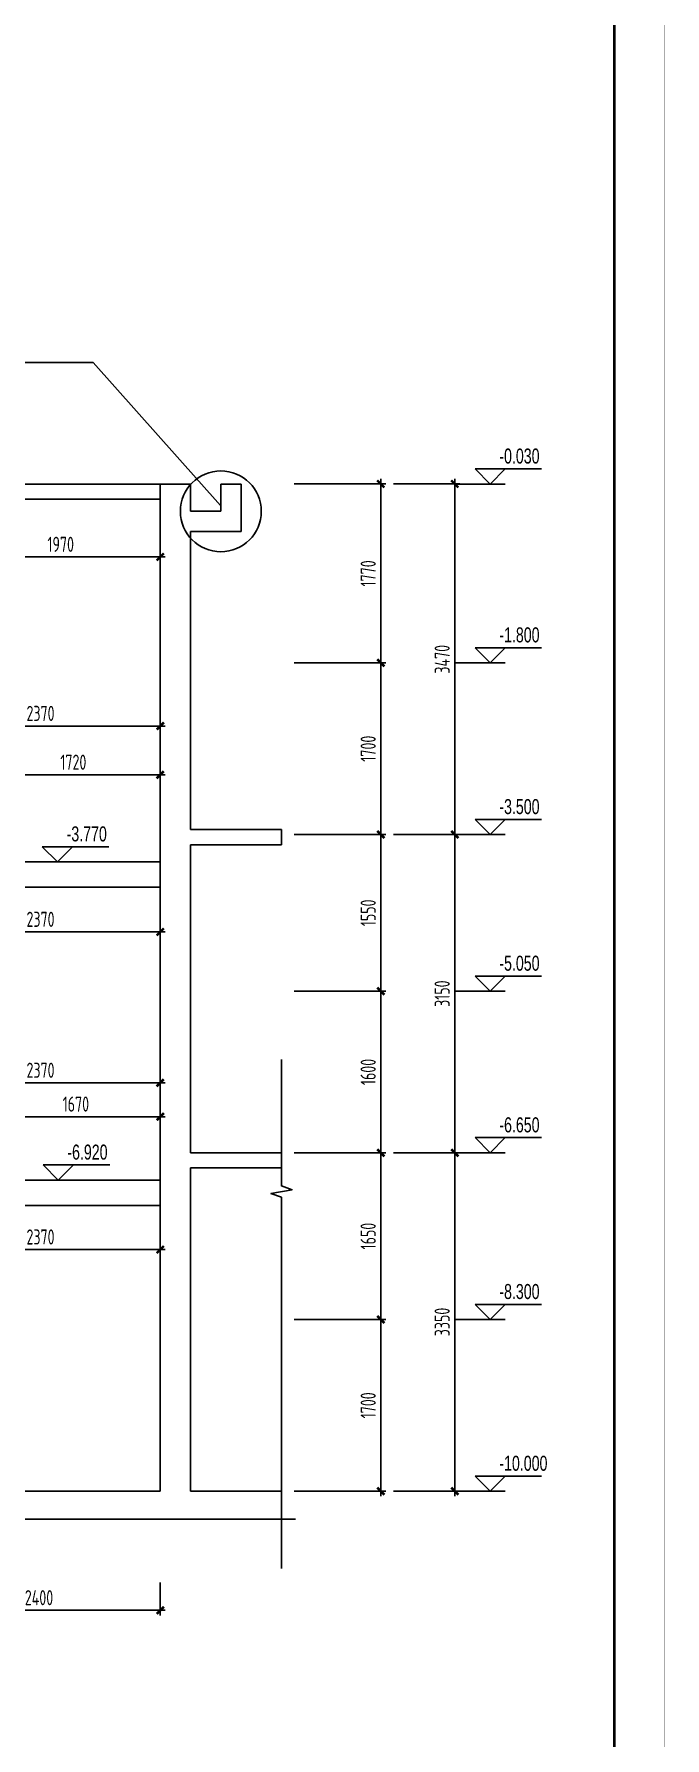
# Model space of a CAD drawing. Extents: x 20383 to 83436, y 6754 to 118707.
# Drawn here: x 43842 to 50086, y 23399 to 40265 of the extents above; entities that cross this region are included whole.
import ezdxf

# ---------------------------------------------------------------- set-up
doc = ezdxf.new("R2010")
doc.units = 0
doc.header["$LTSCALE"] = 1000
doc.header["$MEASUREMENT"] = 0
doc.layers.get('0').update_dxf_attribs({"linetype": 'CONTINUOUS'})
doc.layers.get('Defpoints').update_dxf_attribs({"color": 167, "linetype": 'CONTINUOUS'})
for name, color, linetype in [('$0$A_STR-砼墙', 51, 'CONTINUOUS'), ('104-13 B2核心筒$0$A_STR-砼墙', 51, 'CONTINUOUS'), ('A_STR-砼墙', 51, 'CONTINUOUS'), ('A_STR-砼柱', 51, 'CONTINUOUS'), ('DIM', 3, 'CONTINUOUS'), ('PUB_TEXT', 7, 'CONTINUOUS'), ('s-dim', 3, 'CONTINUOUS'), ('s-thin', 3, 'CONTINUOUS')]:
    doc.layers.add(name, color=color, linetype=linetype)
doc.styles.add('_TCH_DIM', font='ros.shx', dxfattribs={"width": 0.8, "bigfont": 'jd.shx'})
doc.styles.add('TSSD_Dimension', font='tssdeng.shx', dxfattribs={"width": 0.7, "bigfont": 'TSSDCHN.SHX'})
doc.dimstyles.new('TSSD_50_50', dxfattribs={"dimtxt": 150, "dimasz": 50, "dimexe": 50, "dimexo": 125, "dimgap": 50, "dimtad": 1, "dimdec": 0, "dimzin": 0, "dimdsep": 46, "dimtxsty": 'TSSD_Dimension', "dimblk": 'ARCHTICK', "dimblk1": 'ARCHTICK', "dimblk2": 'ARCHTICK', "dimcen": 0, "dimdle": 50, "dimclrt": 7, "dimadec": 0, "dimazin": 0, "dimtfac": 1, "dimtdec": 0, "dimtix": 1, "dimtmove": 2, "dimatfit": 3, "dimfxl": 1, "dimtolj": 1, "dimtzin": 0, "dimarcsym": 0})

# ---------------------------------------------------------------- blocks, each defined once
blk = doc.blocks.new('_ArchTick')
at = {"color": 0, "const_width": 0.5}
blk.add_lwpolyline([(-0.71, -0.71), (0.71, 0.71)], dxfattribs=at)
blk = doc.blocks.new('*D97')
at = {"layer": 'Defpoints', "color": 0, "transparency": 16777216}
for p in [(42691, 25062), (45091, 25062), (45091, 24662)]:
    blk.add_point(p, dxfattribs=at)
at = {"layer": 's-dim', "color": 0, "lineweight": -2, "transparency": 16777216}
for p, q in [((42691, 24937), (42691, 24612)), ((45091, 24937), (45091, 24612)), ((42641, 24662), (45141, 24662))]:
    blk.add_line(p, q, dxfattribs=at)
at = {"layer": 's-dim', "color": 0, "lineweight": -2, "transparency": 16777216, "xscale": 50, "yscale": 50, "zscale": 50, "rotation": 180}
blk.add_blockref('_ArchTick', (42691, 24662), dxfattribs=at)
at = {"layer": 's-dim', "color": 0, "lineweight": -2, "transparency": 16777216, "xscale": 50, "yscale": 50, "zscale": 50}
blk.add_blockref('_ArchTick', (45091, 24662), dxfattribs=at)
at = {"layer": 's-dim', "color": 7, "transparency": 16777216, "insert": (43891, 24787), "char_height": 150, "attachment_point": 5, "style": 'TSSD_Dimension'}
blk.add_mtext('\\A1;2400', dxfattribs=at)
blk = doc.blocks.new('*D100')
at = {"layer": 'Defpoints', "color": 0, "transparency": 16777216}
for p in [(46291, 27541), (47274, 27541), (46291, 25841)]:
    blk.add_point(p, dxfattribs=at)
at = {"layer": 's-dim', "color": 0, "lineweight": -2, "transparency": 16777216}
for p, q in [((46416, 27541), (47324, 27541)), ((47274, 25791), (47274, 27591)), ((46416, 25841), (47324, 25841))]:
    blk.add_line(p, q, dxfattribs=at)
at = {"layer": 's-dim', "color": 0, "lineweight": -2, "transparency": 16777216, "xscale": 50, "yscale": 50, "zscale": 50}
for p, rotation in [((47274, 27541), 90), ((47274, 25841), 270)]:
    blk.add_blockref('_ArchTick', p, dxfattribs=dict(at, rotation=rotation))
at = {"layer": 's-dim', "color": 7, "transparency": 16777216, "insert": (47149, 26691), "char_height": 150, "attachment_point": 5, "rotation": 90, "style": 'TSSD_Dimension'}
blk.add_mtext('\\A1;1700', dxfattribs=at)
blk = doc.blocks.new('*D101')
at = {"layer": 'Defpoints', "color": 0, "transparency": 16777216}
for p in [(46291, 29191), (46291, 27541), (47274, 27541)]:
    blk.add_point(p, dxfattribs=at)
at = {"layer": 's-dim', "color": 0, "lineweight": -2, "transparency": 16777216}
for p, q in [((46416, 29191), (47324, 29191)), ((47274, 29241), (47274, 27491)), ((46416, 27541), (47324, 27541))]:
    blk.add_line(p, q, dxfattribs=at)
at = {"layer": 's-dim', "color": 0, "lineweight": -2, "transparency": 16777216, "xscale": 50, "yscale": 50, "zscale": 50}
for p, rotation in [((47274, 29191), 90), ((47274, 27541), 270)]:
    blk.add_blockref('_ArchTick', p, dxfattribs=dict(at, rotation=rotation))
at = {"layer": 's-dim', "color": 7, "transparency": 16777216, "insert": (47149, 28366), "char_height": 150, "attachment_point": 5, "rotation": 90, "style": 'TSSD_Dimension'}
blk.add_mtext('\\A1;1650', dxfattribs=at)
blk = doc.blocks.new('*D102')
at = {"layer": 'Defpoints', "color": 0, "transparency": 16777216}
for p in [(46291, 30791), (47274, 30791), (46291, 29191)]:
    blk.add_point(p, dxfattribs=at)
at = {"layer": 's-dim', "color": 0, "lineweight": -2, "transparency": 16777216}
for p, q in [((46416, 30791), (47324, 30791)), ((47274, 29141), (47274, 30841)), ((46416, 29191), (47324, 29191))]:
    blk.add_line(p, q, dxfattribs=at)
at = {"layer": 's-dim', "color": 0, "lineweight": -2, "transparency": 16777216, "xscale": 50, "yscale": 50, "zscale": 50}
for p, rotation in [((47274, 30791), 90), ((47274, 29191), 270)]:
    blk.add_blockref('_ArchTick', p, dxfattribs=dict(at, rotation=rotation))
at = {"layer": 's-dim', "color": 7, "transparency": 16777216, "insert": (47149, 29991), "char_height": 150, "attachment_point": 5, "rotation": 90, "style": 'TSSD_Dimension'}
blk.add_mtext('\\A1;1600', dxfattribs=at)
blk = doc.blocks.new('*D103')
at = {"layer": 'Defpoints', "color": 0, "transparency": 16777216}
for p in [(46291, 32341), (46291, 30791), (47274, 30791)]:
    blk.add_point(p, dxfattribs=at)
at = {"layer": 's-dim', "color": 0, "lineweight": -2, "transparency": 16777216}
for p, q in [((47274, 32391), (47274, 30741)), ((46416, 32341), (47324, 32341)), ((46416, 30791), (47324, 30791))]:
    blk.add_line(p, q, dxfattribs=at)
at = {"layer": 's-dim', "color": 0, "lineweight": -2, "transparency": 16777216, "xscale": 50, "yscale": 50, "zscale": 50}
for p, rotation in [((47274, 32341), 90), ((47274, 30791), 270)]:
    blk.add_blockref('_ArchTick', p, dxfattribs=dict(at, rotation=rotation))
at = {"layer": 's-dim', "color": 7, "transparency": 16777216, "insert": (47149, 31566), "char_height": 150, "attachment_point": 5, "rotation": 90, "style": 'TSSD_Dimension'}
blk.add_mtext('\\A1;1550', dxfattribs=at)
blk = doc.blocks.new('*D104')
at = {"layer": 'Defpoints', "color": 0, "transparency": 16777216}
for p in [(46291, 34041), (47274, 34041), (46291, 32341)]:
    blk.add_point(p, dxfattribs=at)
at = {"layer": 's-dim', "color": 0, "lineweight": -2, "transparency": 16777216}
for p, q in [((47274, 32291), (47274, 34091)), ((46416, 34041), (47324, 34041)), ((46416, 32341), (47324, 32341))]:
    blk.add_line(p, q, dxfattribs=at)
at = {"layer": 's-dim', "color": 0, "lineweight": -2, "transparency": 16777216, "xscale": 50, "yscale": 50, "zscale": 50}
for p, rotation in [((47274, 34041), 90), ((47274, 32341), 270)]:
    blk.add_blockref('_ArchTick', p, dxfattribs=dict(at, rotation=rotation))
at = {"layer": 's-dim', "color": 7, "transparency": 16777216, "insert": (47149, 33191), "char_height": 150, "attachment_point": 5, "rotation": 90, "style": 'TSSD_Dimension'}
blk.add_mtext('\\A1;1700', dxfattribs=at)
blk = doc.blocks.new('*D105')
at = {"layer": 'Defpoints', "color": 0, "transparency": 16777216}
for p in [(46291, 35811), (47274, 35811), (46291, 34041)]:
    blk.add_point(p, dxfattribs=at)
at = {"layer": 's-dim', "color": 0, "lineweight": -2, "transparency": 16777216}
for p, q in [((46416, 35811), (47324, 35811)), ((47274, 33991), (47274, 35861)), ((46416, 34041), (47324, 34041))]:
    blk.add_line(p, q, dxfattribs=at)
at = {"layer": 's-dim', "color": 0, "lineweight": -2, "transparency": 16777216, "xscale": 50, "yscale": 50, "zscale": 50}
for p, rotation in [((47274, 35811), 90), ((47274, 34041), 270)]:
    blk.add_blockref('_ArchTick', p, dxfattribs=dict(at, rotation=rotation))
at = {"layer": 's-dim', "color": 7, "transparency": 16777216, "insert": (47149, 34926), "char_height": 150, "attachment_point": 5, "rotation": 90, "style": 'TSSD_Dimension'}
blk.add_mtext('\\A1;1770', dxfattribs=at)
blk = doc.blocks.new('*D106')
at = {"layer": 'Defpoints', "color": 0, "transparency": 16777216}
for p in [(47274, 29191), (48006, 29191), (47274, 25841)]:
    blk.add_point(p, dxfattribs=at)
at = {"layer": 's-dim', "color": 0, "lineweight": -2, "transparency": 16777216}
for p, q in [((47399, 29191), (48056, 29191)), ((48006, 25791), (48006, 29241)), ((47399, 25841), (48056, 25841))]:
    blk.add_line(p, q, dxfattribs=at)
at = {"layer": 's-dim', "color": 0, "lineweight": -2, "transparency": 16777216, "xscale": 50, "yscale": 50, "zscale": 50}
for p, rotation in [((48006, 29191), 90), ((48006, 25841), 270)]:
    blk.add_blockref('_ArchTick', p, dxfattribs=dict(at, rotation=rotation))
at = {"layer": 's-dim', "color": 7, "transparency": 16777216, "insert": (47881, 27516), "char_height": 150, "attachment_point": 5, "rotation": 90, "style": 'TSSD_Dimension'}
blk.add_mtext('\\A1;3350', dxfattribs=at)
blk = doc.blocks.new('*D107')
at = {"layer": 'Defpoints', "color": 0, "transparency": 16777216}
for p in [(47274, 32341), (48006, 32341), (47274, 29191)]:
    blk.add_point(p, dxfattribs=at)
at = {"layer": 's-dim', "color": 0, "lineweight": -2, "transparency": 16777216}
for p, q in [((48006, 29141), (48006, 32391)), ((47399, 32341), (48056, 32341)), ((47399, 29191), (48056, 29191))]:
    blk.add_line(p, q, dxfattribs=at)
at = {"layer": 's-dim', "color": 0, "lineweight": -2, "transparency": 16777216, "xscale": 50, "yscale": 50, "zscale": 50}
for p, rotation in [((48006, 32341), 90), ((48006, 29191), 270)]:
    blk.add_blockref('_ArchTick', p, dxfattribs=dict(at, rotation=rotation))
at = {"layer": 's-dim', "color": 7, "transparency": 16777216, "insert": (47881, 30766), "char_height": 150, "attachment_point": 5, "rotation": 90, "style": 'TSSD_Dimension'}
blk.add_mtext('\\A1;3150', dxfattribs=at)
blk = doc.blocks.new('*D108')
at = {"layer": 'Defpoints', "color": 0, "transparency": 16777216}
for p in [(47274, 35811), (48006, 35811), (47274, 32341)]:
    blk.add_point(p, dxfattribs=at)
at = {"layer": 's-dim', "color": 0, "lineweight": -2, "transparency": 16777216}
for p, q in [((47399, 35811), (48056, 35811)), ((48006, 32291), (48006, 35861)), ((47399, 32341), (48056, 32341))]:
    blk.add_line(p, q, dxfattribs=at)
at = {"layer": 's-dim', "color": 0, "lineweight": -2, "transparency": 16777216, "xscale": 50, "yscale": 50, "zscale": 50}
for p, rotation in [((48006, 35811), 90), ((48006, 32341), 270)]:
    blk.add_blockref('_ArchTick', p, dxfattribs=dict(at, rotation=rotation))
at = {"layer": 's-dim', "color": 7, "transparency": 16777216, "insert": (47881, 34076), "char_height": 150, "attachment_point": 5, "rotation": 90, "style": 'TSSD_Dimension'}
blk.add_mtext('\\A1;3470', dxfattribs=at)
blk = doc.blocks.new('*D114')
at = {"layer": 'Defpoints', "color": 0, "transparency": 16777216}
for p in [(42721, 28671), (45091, 28671), (45091, 28233)]:
    blk.add_point(p, dxfattribs=at)
at = {"layer": 's-dim', "color": 0, "lineweight": -2, "transparency": 16777216}
for p, q in [((42721, 28546), (42721, 28183)), ((45091, 28546), (45091, 28183)), ((42671, 28233), (45141, 28233))]:
    blk.add_line(p, q, dxfattribs=at)
at = {"layer": 's-dim', "color": 0, "lineweight": -2, "transparency": 16777216, "xscale": 50, "yscale": 50, "zscale": 50, "rotation": 180}
blk.add_blockref('_ArchTick', (42721, 28233), dxfattribs=at)
at = {"layer": 's-dim', "color": 0, "lineweight": -2, "transparency": 16777216, "xscale": 50, "yscale": 50, "zscale": 50}
blk.add_blockref('_ArchTick', (45091, 28233), dxfattribs=at)
at = {"layer": 's-dim', "color": 7, "transparency": 16777216, "insert": (43906, 28358), "char_height": 150, "attachment_point": 5, "style": 'TSSD_Dimension'}
blk.add_mtext('\\A1;2370', dxfattribs=at)
blk = doc.blocks.new('*D118')
at = {"layer": 'Defpoints', "color": 0, "transparency": 16777216}
for p in [(45091, 29883), (45091, 29695), (42721, 29191)]:
    blk.add_point(p, dxfattribs=at)
at = {"layer": 's-dim', "color": 0, "lineweight": -2, "transparency": 16777216}
for p, q in [((42671, 29883), (45141, 29883)), ((42721, 29316), (42721, 29933)), ((45091, 29820), (45091, 29933))]:
    blk.add_line(p, q, dxfattribs=at)
at = {"layer": 's-dim', "color": 0, "lineweight": -2, "transparency": 16777216, "xscale": 50, "yscale": 50, "zscale": 50, "rotation": 180}
blk.add_blockref('_ArchTick', (42721, 29883), dxfattribs=at)
at = {"layer": 's-dim', "color": 0, "lineweight": -2, "transparency": 16777216, "xscale": 50, "yscale": 50, "zscale": 50}
blk.add_blockref('_ArchTick', (45091, 29883), dxfattribs=at)
at = {"layer": 's-dim', "color": 7, "transparency": 16777216, "insert": (43906, 30008), "char_height": 150, "attachment_point": 5, "style": 'TSSD_Dimension'}
blk.add_mtext('\\A1;2370', dxfattribs=at)
blk = doc.blocks.new('*D123')
at = {"layer": 'Defpoints', "color": 0, "transparency": 16777216}
for p in [(42721, 31821), (45091, 31821), (45091, 31377)]:
    blk.add_point(p, dxfattribs=at)
at = {"layer": 's-dim', "color": 0, "lineweight": -2, "transparency": 16777216}
for p, q in [((42721, 31696), (42721, 31327)), ((45091, 31696), (45091, 31327)), ((42671, 31377), (45141, 31377))]:
    blk.add_line(p, q, dxfattribs=at)
at = {"layer": 's-dim', "color": 0, "lineweight": -2, "transparency": 16777216, "xscale": 50, "yscale": 50, "zscale": 50, "rotation": 180}
blk.add_blockref('_ArchTick', (42721, 31377), dxfattribs=at)
at = {"layer": 's-dim', "color": 0, "lineweight": -2, "transparency": 16777216, "xscale": 50, "yscale": 50, "zscale": 50}
blk.add_blockref('_ArchTick', (45091, 31377), dxfattribs=at)
at = {"layer": 's-dim', "color": 7, "transparency": 16777216, "insert": (43906, 31502), "char_height": 150, "attachment_point": 5, "style": 'TSSD_Dimension'}
blk.add_mtext('\\A1;2370', dxfattribs=at)
blk = doc.blocks.new('*D128')
at = {"layer": 'Defpoints', "color": 0, "transparency": 16777216}
for p in [(45091, 33462), (45091, 33415), (42721, 32341)]:
    blk.add_point(p, dxfattribs=at)
at = {"layer": 's-dim', "color": 0, "lineweight": -2, "transparency": 16777216}
for p, q in [((42671, 33415), (45141, 33415)), ((42721, 32466), (42721, 33465)), ((45091, 33337), (45091, 33365))]:
    blk.add_line(p, q, dxfattribs=at)
at = {"layer": 's-dim', "color": 0, "lineweight": -2, "transparency": 16777216, "xscale": 50, "yscale": 50, "zscale": 50, "rotation": 180}
blk.add_blockref('_ArchTick', (42721, 33415), dxfattribs=at)
at = {"layer": 's-dim', "color": 0, "lineweight": -2, "transparency": 16777216, "xscale": 50, "yscale": 50, "zscale": 50}
blk.add_blockref('_ArchTick', (45091, 33415), dxfattribs=at)
at = {"layer": 's-dim', "color": 7, "transparency": 16777216, "insert": (43906, 33540), "char_height": 150, "attachment_point": 5, "style": 'TSSD_Dimension'}
blk.add_mtext('\\A1;2370', dxfattribs=at)
blk = doc.blocks.new('*D133')
at = {"layer": 'Defpoints', "color": 0, "transparency": 16777216}
for p in [(45091, 29548), (45091, 29504), (43421, 29191)]:
    blk.add_point(p, dxfattribs=at)
at = {"layer": 's-dim', "color": 0, "lineweight": -2, "transparency": 16777216}
for p, q in [((43371, 29548), (45141, 29548)), ((43421, 29316), (43421, 29598)), ((45091, 29629), (45091, 29598))]:
    blk.add_line(p, q, dxfattribs=at)
at = {"layer": 's-dim', "color": 0, "lineweight": -2, "transparency": 16777216, "xscale": 50, "yscale": 50, "zscale": 50, "rotation": 180}
blk.add_blockref('_ArchTick', (43421, 29548), dxfattribs=at)
at = {"layer": 's-dim', "color": 0, "lineweight": -2, "transparency": 16777216, "xscale": 50, "yscale": 50, "zscale": 50}
blk.add_blockref('_ArchTick', (45091, 29548), dxfattribs=at)
at = {"layer": 's-dim', "color": 7, "transparency": 16777216, "insert": (44256, 29673), "char_height": 150, "attachment_point": 5, "style": 'TSSD_Dimension'}
blk.add_mtext('\\A1;1670', dxfattribs=at)
blk = doc.blocks.new('*D138')
at = {"layer": 'Defpoints', "color": 0, "transparency": 16777216}
for p in [(45091, 32932), (45091, 32853), (43371, 32341)]:
    blk.add_point(p, dxfattribs=at)
at = {"layer": 's-dim', "color": 0, "lineweight": -2, "transparency": 16777216}
for p, q in [((43321, 32932), (45141, 32932)), ((43371, 32466), (43371, 32982)), ((45091, 32978), (45091, 32982))]:
    blk.add_line(p, q, dxfattribs=at)
at = {"layer": 's-dim', "color": 0, "lineweight": -2, "transparency": 16777216, "xscale": 50, "yscale": 50, "zscale": 50, "rotation": 180}
blk.add_blockref('_ArchTick', (43371, 32932), dxfattribs=at)
at = {"layer": 's-dim', "color": 0, "lineweight": -2, "transparency": 16777216, "xscale": 50, "yscale": 50, "zscale": 50}
blk.add_blockref('_ArchTick', (45091, 32932), dxfattribs=at)
at = {"layer": 's-dim', "color": 7, "transparency": 16777216, "insert": (44231, 33057), "char_height": 150, "attachment_point": 5, "style": 'TSSD_Dimension'}
blk.add_mtext('\\A1;1720', dxfattribs=at)
blk = doc.blocks.new('*D142')
at = {"layer": 'Defpoints', "color": 0, "transparency": 16777216}
for p in [(43121, 35411), (45091, 35411), (45091, 35089)]:
    blk.add_point(p, dxfattribs=at)
at = {"layer": 's-dim', "color": 0, "lineweight": -2, "transparency": 16777216}
for p, q in [((43121, 35286), (43121, 35039)), ((45091, 35286), (45091, 35039)), ((43071, 35089), (45141, 35089))]:
    blk.add_line(p, q, dxfattribs=at)
at = {"layer": 's-dim', "color": 0, "lineweight": -2, "transparency": 16777216, "xscale": 50, "yscale": 50, "zscale": 50, "rotation": 180}
blk.add_blockref('_ArchTick', (43121, 35089), dxfattribs=at)
at = {"layer": 's-dim', "color": 0, "lineweight": -2, "transparency": 16777216, "xscale": 50, "yscale": 50, "zscale": 50}
blk.add_blockref('_ArchTick', (45091, 35089), dxfattribs=at)
at = {"layer": 's-dim', "color": 7, "transparency": 16777216, "insert": (44106, 35214), "char_height": 150, "attachment_point": 5, "style": 'TSSD_Dimension'}
blk.add_mtext('\\A1;1970', dxfattribs=at)
blk = doc.blocks.new('*D204')
at = {"layer": 'Defpoints', "color": 0, "transparency": 16777216}
for p in [(46291, 32341), (47274, 32341), (46291, 30791)]:
    blk.add_point(p, dxfattribs=at)
at = {"layer": 's-dim', "color": 0, "lineweight": -2, "transparency": 16777216}
for p, q in [((47274, 30741), (47274, 32391)), ((46416, 32341), (47324, 32341)), ((46416, 30791), (47324, 30791))]:
    blk.add_line(p, q, dxfattribs=at)
at = {"layer": 's-dim', "color": 0, "lineweight": -2, "transparency": 16777216, "xscale": 50, "yscale": 50, "zscale": 50}
for p, rotation in [((47274, 32341), 90), ((47274, 30791), 270)]:
    blk.add_blockref('_ArchTick', p, dxfattribs=dict(at, rotation=rotation))
at = {"layer": 's-dim', "color": 7, "transparency": 16777216, "insert": (47149, 31566), "char_height": 150, "attachment_point": 5, "rotation": 90, "style": 'TSSD_Dimension'}
blk.add_mtext('\\A1;1550', dxfattribs=at)

msp = doc.modelspace()

# ---------------------------------------------------------------- linework, layer by layer
at = {"layer": '$0$A_STR-砼墙'}
for points in [[(43120.5, 35810.8), (45090.5, 35810.8)], [(35860.5, 33890.8), (36338.7, 33890.8), (43120.5, 35558), (43120.5, 35410.8), (43320.5, 35410.8), (43320.5, 35660.8), (45090.5, 35660.8)]]:
    msp.add_lwpolyline(points, dxfattribs=at)
for points, const_width in [([(20384.4, 59305.7), (20384.4, 6755.7), (50084.4, 6755.7), (50084.4, 59305.7)], 2.5), ([(49584.4, 10505.7), (49584.4, 58055.7), (20884.4, 58055.7), (20884.4, 10505.7)], 25)]:
    msp.add_lwpolyline(points, close=True, dxfattribs=dict(const_width=const_width))
at = {"color": 4, "ltscale": 0.001}
msp.add_circle((45690.5, 35540.8), 400.2, dxfattribs=at)
at = {"layer": '104-13 B2核心筒$0$A_STR-砼墙'}
for p, q in [((45090.5, 35810.8), (45090.5, 35440.8)), ((45390.5, 35810.8), (45090.5, 35810.8)), ((45390.5, 35810.8), (45390.5, 35540.8)), ((45090.5, 35440.8), (45090.5, 32240.8)), ((45390.5, 35540.8), (45690.5, 35540.8)), ((45390.5, 35340.8), (45390.5, 32390.8)), ((45390.5, 35340.8), (45600.5, 35340.8)), ((45090.5, 32240.8), (45090.5, 29040.8)), ((45390.5, 32240.8), (45390.5, 29190.8)), ((45090.5, 29040.8), (45090.5, 25840.8)), ((45390.5, 29040.8), (45390.5, 25840.8))]:
    msp.add_line(p, q, dxfattribs=at)
at = {"layer": 'A_STR-砼墙'}
for p, q in [((45690.5, 35810.8), (45690.5, 35540.8)), ((45890.5, 35810.8), (45690.5, 35810.8)), ((45890.5, 35810.8), (45890.5, 35340.8)), ((45390.5, 35340.8), (45890.5, 35340.8)), ((46290.5, 32390.8), (45390.5, 32390.8)), ((46290.5, 32240.8), (46290.5, 32390.8)), ((46290.5, 32240.8), (45390.5, 32240.8)), ((46290.5, 29190.8), (45390.5, 29190.8)), ((46290.5, 29040.8), (46290.5, 29190.8)), ((46290.5, 29040.8), (45390.5, 29040.8)), ((45090.5, 25840.8), (44340.5, 25840.8)), ((46290.5, 25840.8), (45390.5, 25840.8)), ((46290.5, 25540.8), (46290.5, 25840.8))]:
    msp.add_line(p, q, dxfattribs=at)
for points in [[(45090.5, 32070.8), (43370.5, 32070.8), (43370.5, 32340.8), (43220.5, 32340.8), (43220.5, 32070.8), (42920.5, 32070.8), (42920.5, 32340.8), (42720.5, 32340.8)], [(36338.4, 30640.8), (42720.5, 32186.5), (42720.5, 31820.8), (42920.5, 31820.8), (42920.5, 31820.8), (45090.5, 31820.8)], [(45090.5, 28920.8), (43420.5, 28920.8), (43420.5, 29190.8), (43220.5, 29190.8), (43220.5, 28920.8), (42920.5, 28920.8), (42920.5, 29190.8), (42720.5, 29190.8)], [(42720.5, 28909.4), (42720.5, 28670.8), (42920.5, 28670.8), (42920.5, 28670.8), (45090.5, 28670.8)]]:
    msp.add_lwpolyline(points, dxfattribs=at)
at = {"layer": 'A_STR-砼柱'}
msp.add_line((44340.5, 25840.8), (43220.5, 25840.8), dxfattribs=at)
at = {"layer": 'DIM'}
for p, q in [((48356.2, 35810.8), (48206.2, 35960.8)), ((48206.2, 35960.8), (48865.8, 35960.8)), ((48356.2, 35810.8), (48506.2, 35960.8)), ((48006.2, 35810.8), (48506.2, 35810.8)), ((48356.2, 34040.8), (48206.2, 34190.8)), ((48206.2, 34190.8), (48865.8, 34190.8)), ((48356.2, 34040.8), (48506.2, 34190.8)), ((48006.2, 34040.8), (48506.2, 34040.8)), ((48356.2, 32340.8), (48206.2, 32490.8)), ((48206.2, 32490.8), (48865.8, 32490.8)), ((48356.2, 32340.8), (48506.2, 32490.8)), ((44073.6, 32070.8), (43923.6, 32220.8)), ((43923.6, 32220.8), (44583.3, 32220.8)), ((44073.6, 32070.8), (44223.6, 32220.8)), ((48006.2, 32340.8), (48506.2, 32340.8)), ((48356.2, 30790.8), (48206.2, 30940.8)), ((48206.2, 30940.8), (48865.8, 30940.8)), ((48356.2, 30790.8), (48506.2, 30940.8)), ((48006.2, 30790.8), (48506.2, 30790.8)), ((48006.2, 29190.8), (48506.2, 29190.8)), ((48356.2, 29190.8), (48206.2, 29340.8)), ((48206.2, 29340.8), (48865.8, 29340.8)), ((48356.2, 29190.8), (48506.2, 29340.8)), ((44080.9, 28920.8), (43930.9, 29070.8)), ((43930.9, 29070.8), (44590.5, 29070.8)), ((44080.9, 28920.8), (44230.9, 29070.8)), ((48356.2, 27540.8), (48206.2, 27690.8)), ((48206.2, 27690.8), (48865.8, 27690.8)), ((48356.2, 27540.8), (48506.2, 27690.8)), ((48006.2, 27540.8), (48506.2, 27540.8)), ((48356.2, 25840.8), (48206.2, 25990.8)), ((48206.2, 25990.8), (48865.8, 25990.8)), ((48356.2, 25840.8), (48506.2, 25990.8)), ((48006.2, 25840.8), (48506.2, 25840.8))]:
    msp.add_line(p, q, dxfattribs=at)
at = {"layer": 's-thin'}
for p, q in [((44426.3, 37013.7), (43644.6, 37013.7)), ((45688, 35598.8), (44426.3, 37013.7))]:
    msp.add_line(p, q, dxfattribs=at)
for points in [[(46290.5, 30114.6), (46290.5, 28863.4), (46395.5, 28825.1), (46185.5, 28788.1), (46290.5, 28750.9), (46290.5, 25077.6)], [(46430.5, 25565.2), (39895.6, 25565.2), (39860.6, 25455.2), (39800.6, 25675.2), (39765.6, 25565.2), (33230.7, 25565.2)]]:
    msp.add_lwpolyline(points, dxfattribs=at)

# ---------------------------------------------------------------- texts
at = {"layer": 'PUB_TEXT', "style": '_TCH_DIM', "width": 0.705882}
for s, p in [('-0.030', (48446.8, 36013.3)), ('-1.800', (48446.8, 34243.3)), ('-3.500', (48446.8, 32543.3)), ('-3.770', (44164.3, 32273.3)), ('-5.050', (48446.8, 30993.3)), ('-6.650', (48446.8, 29393.3)), ('-6.920', (44171.5, 29123.3)), ('-8.300', (48446.8, 27743.3)), ('-10.000', (48446.8, 26043.3))]:
    msp.add_text(s, height=148.75, dxfattribs=at).set_placement(p)

# ---------------------------------------------------------------- dimensions: what is measured, and where the dimension line sits
at = {"layer": 's-dim'}
for base, p1, p2, picture, middle in [((47273.9, 35810.8), (46290.5, 34040.8), (46290.5, 35810.8), '*D105', (47148.9, 34925.8)), ((48006.2, 35810.8), (47273.9, 32340.8), (47273.9, 35810.8), '*D108', (47881.2, 34075.8)), ((47273.9, 34040.8), (46290.5, 32340.8), (46290.5, 34040.8), '*D104', (47148.9, 33190.8)), ((47273.9, 30790.8), (46290.5, 32340.8), (46290.5, 30790.8), '*D103', (47148.9, 31565.8)), ((47273.9, 32340.8), (46290.5, 30790.8), (46290.5, 32340.8), '*D204', (47148.9, 31565.8)), ((48006.2, 32340.8), (47273.9, 29190.8), (47273.9, 32340.8), '*D107', (47881.2, 30765.8)), ((47273.9, 30790.8), (46290.5, 29190.8), (46290.5, 30790.8), '*D102', (47148.9, 29990.8)), ((47273.9, 27540.8), (46290.5, 29190.8), (46290.5, 27540.8), '*D101', (47148.9, 28365.8)), ((48006.2, 29190.8), (47273.9, 25840.8), (47273.9, 29190.8), '*D106', (47881.2, 27515.8)), ((47273.9, 27540.8), (46290.5, 25840.8), (46290.5, 27540.8), '*D100', (47148.9, 26690.8))]:
    dim = msp.add_linear_dim(base=base, p1=p1, p2=p2, angle=90, dimstyle='TSSD_50_50', dxfattribs=at)
    dim.commit()
    dim.dimension.update_dxf_attribs({"geometry": picture, "text_midpoint": middle})
for base, p1, p2, picture, middle in [((45090.5, 35088.8), (43120.5, 35410.8), (45090.5, 35410.8), '*D142', (44105.5, 35213.8)), ((45090.5, 33415.3), (42720.5, 32340.8), (45090.5, 33461.8), '*D128', (43905.5, 33540.3)), ((45090.5, 32931.7), (43370.5, 32340.8), (45090.5, 32852.8), '*D138', (44230.5, 33056.7)), ((45090.5, 31377.1), (42720.5, 31820.8), (45090.5, 31820.8), '*D123', (43905.5, 31502.1)), ((45090.5, 29882.6), (42720.5, 29190.8), (45090.5, 29695.1), '*D118', (43905.5, 30007.6)), ((45090.5, 29548.1), (43420.5, 29190.8), (45090.5, 29503.8), '*D133', (44255.5, 29673.1)), ((45090.5, 28233.2), (42720.5, 28670.8), (45090.5, 28670.8), '*D114', (43905.5, 28358.2))]:
    dim = msp.add_linear_dim(base=base, p1=p1, p2=p2, dimstyle='TSSD_50_50', dxfattribs=at)
    dim.commit()
    dim.dimension.update_dxf_attribs({"geometry": picture, "text_midpoint": middle})
dim = msp.add_aligned_dim(p1=(42690.5, 25062), p2=(45090.5, 25062), distance=-400.3, dimstyle='TSSD_50_50', dxfattribs=at)
dim.commit()
dim.dimension.update_dxf_attribs({"geometry": '*D97', "text_midpoint": (43890.5, 24786.7)})

doc.saveas('drawing.dxf')
